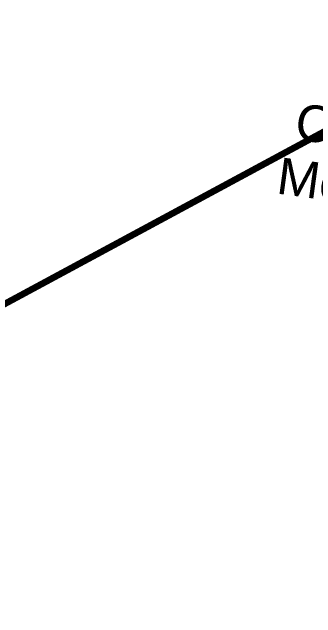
# Model space of a CAD drawing. Header units: inches. Extents: x 610851 to 630254, y 1234683 to 1264905.
# Drawn here: x 622842.19 to 622847.83, y 1246146.53 to 1246157.77 of the extents above; entities that cross this region are included whole.
import ezdxf

# ---------------------------------------------------------------- set-up
doc = ezdxf.new("R2010")
doc.units = ezdxf.units.IN
doc.header["$MEASUREMENT"] = 0
doc.layers.add('Level 50', color=7, linetype='Continuous', lineweight=0)
doc.layers.add('Level 7', color=7, linetype='Continuous', lineweight=0)
doc.styles.add('Styletxt', font='txt.shx')
doc.styles.add('WMF-Arial0', font='arial.ttf')
doc.dimstyles.new('STANDARD-Linear', dxfattribs={"dimtxt": 1.5, "dimasz": 1.13, "dimexe": 0.125, "dimexo": 0.000625, "dimgap": 0.3, "dimtad": 1, "dimzin": 7, "dimdsep": 46, "dimtxsty": 'Styletxt', "dimsah": 1, "dimcen": 2.5, "dimclrd": 1, "dimclre": 1, "dimclrt": 2, "dimaunit": 1, "dimadec": 7, "dimazin": 0, "dimtfac": 1, "dimtofl": 0, "dimtmove": 1, "dimatfit": 3, "dimfxl": 1, "dimtolj": 1, "dimtzin": 0, "dimarcsym": 0})

msp = doc.modelspace()

# ---------------------------------------------------------------- texts
at = {"layer": 'Level 50', "color": 7, "style": 'WMF-Arial0'}
for s, p in [('Condomino', (622847.41658, 1246155.41467)), ('Montemar', (622847.07999, 1246154.40964))]:
    msp.add_text(s, height=0.677184, rotation=352.224752, dxfattribs=at).set_placement(p)

# ---------------------------------------------------------------- leaders
at = {"layer": 'Level 7', "color": 7, "linetype": 'Continuous', "lineweight": 0}
msp.add_leader([(622783.37851, 1246120.7121), (622898.29613, 1246182.69654)], dimstyle='STANDARD-Linear', override={"dimscale": 1, "dimtxt": 20, "dimasz": 20, "dimgap": 10, "dimtad": 1, "dimclrd": 0, "dimlwd": 65534}, dxfattribs=at)
msp.add_leader([(622783.37851, 1246120.7121), (622898.29613, 1246182.69654)], dimstyle='STANDARD-Linear', override={"dimscale": 1, "dimtxt": 20, "dimasz": 20, "dimgap": 10, "dimtad": 1, "dimclrd": 0, "dimlwd": 65534}, dxfattribs=at)
msp.add_leader([(622783.37851, 1246120.7121), (622898.29613, 1246182.69654)], dimstyle='STANDARD-Linear', override={"dimscale": 1, "dimtxt": 20, "dimasz": 20, "dimgap": 10, "dimtad": 1, "dimclrd": 0, "dimlwd": 65534}, dxfattribs=at)

doc.saveas('drawing.dxf')
